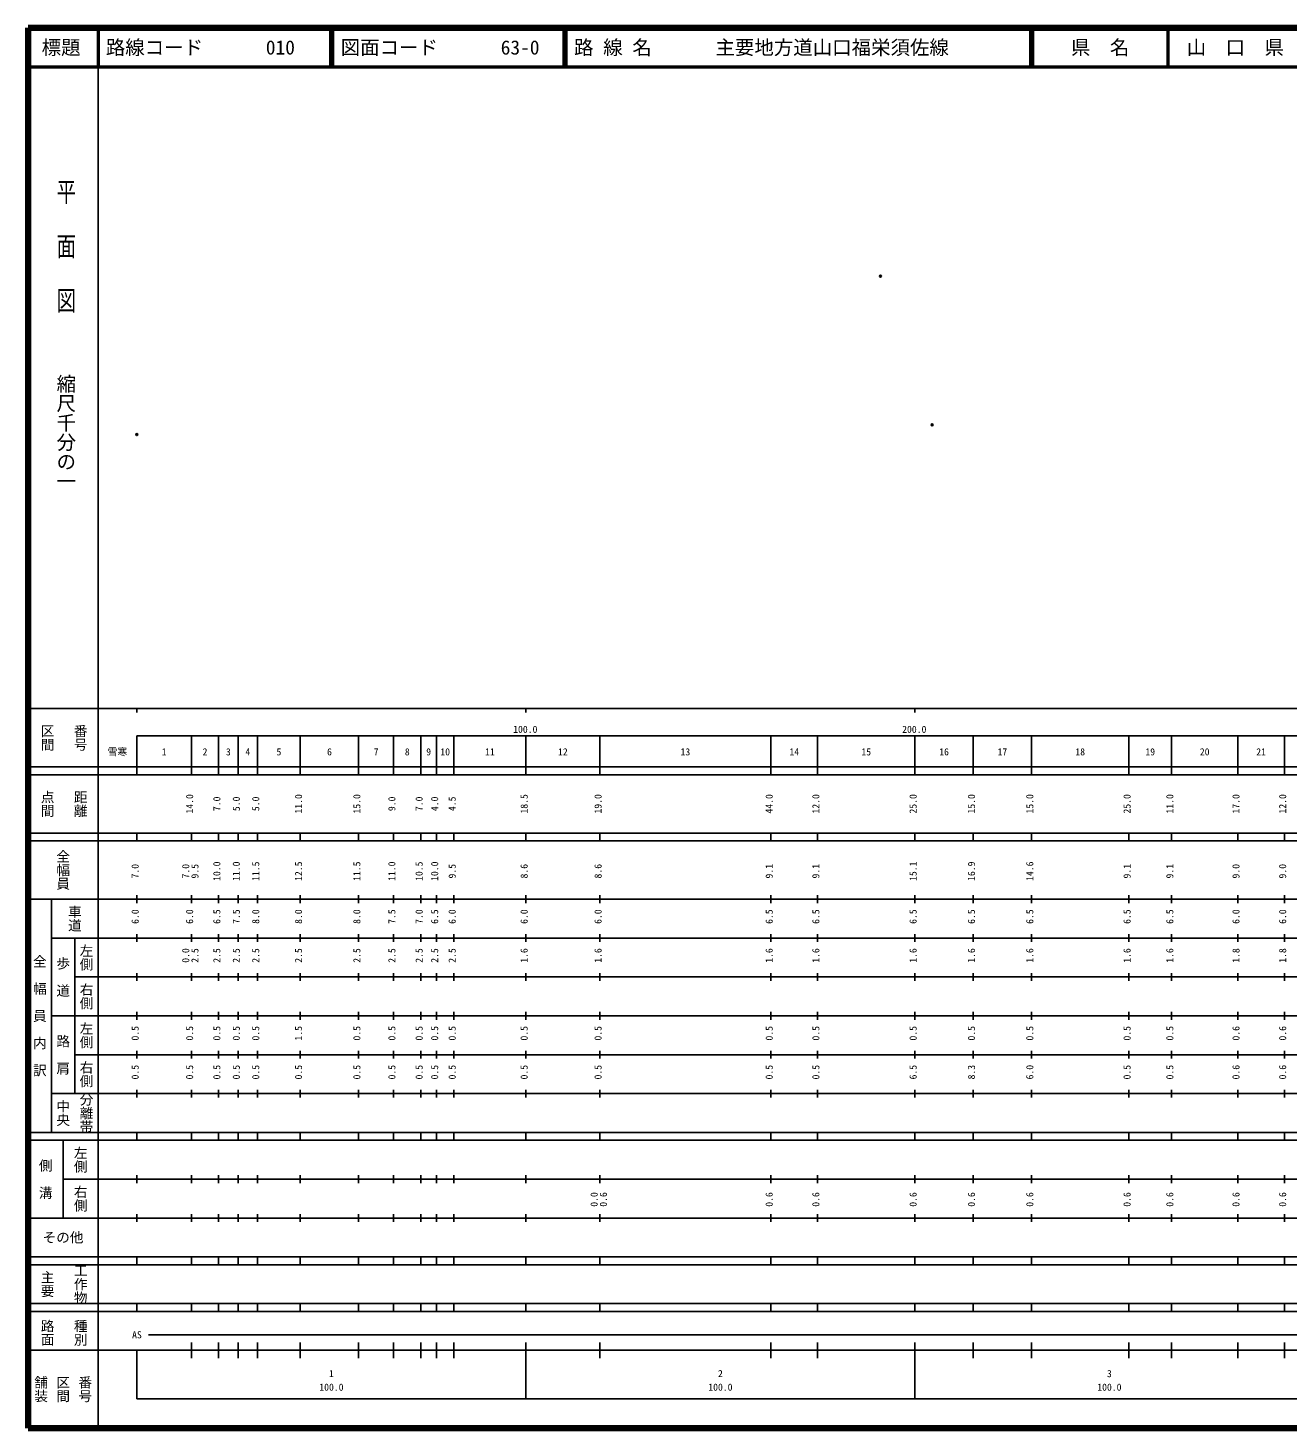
# Model space of a CAD drawing. Units: millimetres on the paper. Extents: x 40 to 680, y 20 to 380.
# Drawn here: x 40 to 363.9, y 20 to 380 of the extents above; entities that cross this region are included whole.
import ezdxf
from ezdxf.enums import TextEntityAlignment as Align

# ---------------------------------------------------------------- set-up
doc = ezdxf.new("R2010")
doc.units = ezdxf.units.MM
doc.header["$PDMODE"] = 32
doc.header["$PDSIZE"] = 0.5
doc.layers.add('M-OTRS', color=6, linetype='Continuous')
doc.layers.add('M-TTL-TXT', color=7, linetype='Continuous')
for name, color, linetype, lineweight in [('M-TTL', 2, 'Continuous', 140), ('M-TTL-BAND', 7, 'Continuous', 25), ('M-TTL-LINE', 7, 'Continuous', 50)]:
    doc.layers.add(name, color=color, linetype=linetype, lineweight=lineweight)
doc.styles.add('@ＭＳ ゴシック', font='')
doc.styles.add('ＭＳ ゴシック', font='')
doc.styles.get('@ＭＳ ゴシック').set_extended_font_data('@MS Gothic')
doc.styles.get('ＭＳ ゴシック').set_extended_font_data('MS Gothic')

msp = doc.modelspace()

# ---------------------------------------------------------------- linework, layer by layer
at = {"layer": 'M-OTRS'}
for p in [(259.147, 316.166), (272.416, 277.946), (67.95, 275.442)]:
    msp.add_point(p, dxfattribs=at)
at = {"layer": 'M-TTL'}
for p, q in [((40, 380), (40, 20)), ((680, 380), (40, 380)), ((40, 20), (680, 20))]:
    msp.add_line(p, q, dxfattribs=at)
at = {"layer": 'M-TTL-BAND'}
for p, q in [((58, 370), (58, 20)), ((40, 205), (579, 205)), ((68, 205), (68, 204)), ((168, 205), (168, 204)), ((268, 205), (268, 204)), ((68, 198), (579, 198)), ((68, 198), (68, 188)), ((82, 188), (82, 198)), ((89, 188), (89, 198)), ((94, 188), (94, 198)), ((99, 188), (99, 198)), ((110, 188), (110, 198)), ((125, 188), (125, 198)), ((134, 188), (134, 198)), ((141, 188), (141, 198)), ((145, 188), (145, 198)), ((149.5, 188), (149.5, 198)), ((168, 188), (168, 198)), ((187, 188), (187, 198)), ((231, 188), (231, 198)), ((243, 188), (243, 198)), ((268, 188), (268, 198)), ((283, 188), (283, 198)), ((298, 188), (298, 198)), ((323, 188), (323, 198)), ((334, 188), (334, 198)), ((351, 188), (351, 198)), ((363, 188), (363, 198)), ((40, 190), (579, 190)), ((40, 188), (579, 188)), ((40, 173), (579, 173)), ((68, 171), (68, 173)), ((82, 171), (82, 173)), ((89, 171), (89, 173)), ((94, 171), (94, 173)), ((99, 171), (99, 173)), ((110, 171), (110, 173)), ((125, 171), (125, 173)), ((134, 171), (134, 173)), ((141, 171), (141, 173)), ((145, 171), (145, 173)), ((149.5, 171), (149.5, 173)), ((168, 171), (168, 173)), ((187, 171), (187, 173)), ((231, 171), (231, 173)), ((243, 171), (243, 173)), ((268, 171), (268, 173)), ((283, 171), (283, 173)), ((298, 171), (298, 173)), ((323, 171), (323, 173)), ((334, 171), (334, 173)), ((351, 171), (351, 173)), ((363, 171), (363, 173)), ((40, 171), (579, 171)), ((40, 156), (579, 156)), ((46, 96), (46, 156)), ((68, 155), (68, 157)), ((82, 155), (82, 157)), ((89, 155), (89, 157)), ((94, 155), (94, 157)), ((99, 155), (99, 157)), ((110, 155), (110, 157)), ((125, 155), (125, 157)), ((134, 155), (134, 157)), ((141, 155), (141, 157)), ((145, 155), (145, 157)), ((149.5, 155), (149.5, 157)), ((168, 155), (168, 157)), ((187, 155), (187, 157)), ((231, 155), (231, 157)), ((243, 155), (243, 157)), ((268, 155), (268, 157)), ((283, 155), (283, 157)), ((298, 155), (298, 157)), ((323, 155), (323, 157)), ((334, 155), (334, 157)), ((351, 155), (351, 157)), ((363, 155), (363, 157)), ((46, 146), (579, 146)), ((52, 146), (52, 106)), ((68, 145), (68, 147)), ((82, 145), (82, 147)), ((89, 145), (89, 147)), ((94, 145), (94, 147)), ((99, 145), (99, 147)), ((110, 145), (110, 147)), ((125, 145), (125, 147)), ((134, 145), (134, 147)), ((141, 145), (141, 147)), ((145, 145), (145, 147)), ((149.5, 145), (149.5, 147)), ((168, 145), (168, 147)), ((187, 145), (187, 147)), ((231, 145), (231, 147)), ((243, 145), (243, 147)), ((268, 145), (268, 147)), ((283, 145), (283, 147)), ((298, 145), (298, 147)), ((323, 145), (323, 147)), ((334, 145), (334, 147)), ((351, 145), (351, 147)), ((363, 145), (363, 147)), ((68, 135), (68, 137)), ((82, 135), (82, 137)), ((89, 135), (89, 137)), ((94, 135), (94, 137)), ((99, 135), (99, 137)), ((110, 135), (110, 137)), ((125, 135), (125, 137)), ((134, 135), (134, 137)), ((141, 135), (141, 137)), ((145, 135), (145, 137)), ((149.5, 135), (149.5, 137)), ((168, 135), (168, 137)), ((187, 135), (187, 137)), ((231, 135), (231, 137)), ((243, 135), (243, 137)), ((268, 135), (268, 137)), ((283, 135), (283, 137)), ((298, 135), (298, 137)), ((323, 135), (323, 137)), ((334, 135), (334, 137)), ((351, 135), (351, 137)), ((363, 135), (363, 137)), ((52, 136), (579, 136)), ((46, 126), (579, 126)), ((68, 125), (68, 127)), ((82, 125), (82, 127)), ((89, 125), (89, 127)), ((94, 125), (94, 127)), ((99, 125), (99, 127)), ((110, 125), (110, 127)), ((125, 125), (125, 127)), ((134, 125), (134, 127)), ((141, 125), (141, 127)), ((145, 125), (145, 127)), ((149.5, 125), (149.5, 127)), ((168, 125), (168, 127)), ((187, 125), (187, 127)), ((231, 125), (231, 127)), ((243, 125), (243, 127)), ((268, 125), (268, 127)), ((283, 125), (283, 127)), ((298, 125), (298, 127)), ((323, 125), (323, 127)), ((334, 125), (334, 127)), ((351, 125), (351, 127)), ((363, 125), (363, 127)), ((52, 116), (579, 116)), ((68, 115), (68, 117)), ((82, 115), (82, 117)), ((89, 115), (89, 117)), ((94, 115), (94, 117)), ((99, 115), (99, 117)), ((110, 115), (110, 117)), ((125, 115), (125, 117)), ((134, 115), (134, 117)), ((141, 115), (141, 117)), ((145, 115), (145, 117)), ((149.5, 115), (149.5, 117)), ((168, 115), (168, 117)), ((187, 115), (187, 117)), ((231, 115), (231, 117)), ((243, 115), (243, 117)), ((268, 115), (268, 117)), ((283, 115), (283, 117)), ((298, 115), (298, 117)), ((323, 115), (323, 117)), ((334, 115), (334, 117)), ((351, 115), (351, 117)), ((363, 115), (363, 117)), ((46, 106), (579, 106)), ((68, 105), (68, 107)), ((82, 105), (82, 107)), ((89, 105), (89, 107)), ((94, 105), (94, 107)), ((99, 105), (99, 107)), ((110, 105), (110, 107)), ((125, 105), (125, 107)), ((134, 105), (134, 107)), ((141, 105), (141, 107)), ((145, 105), (145, 107)), ((149.5, 105), (149.5, 107)), ((168, 105), (168, 107)), ((187, 105), (187, 107)), ((231, 105), (231, 107)), ((243, 105), (243, 107)), ((268, 105), (268, 107)), ((283, 105), (283, 107)), ((298, 105), (298, 107)), ((323, 105), (323, 107)), ((334, 105), (334, 107)), ((351, 105), (351, 107)), ((363, 105), (363, 107)), ((40, 96), (579, 96)), ((40, 94), (579, 94)), ((49, 94), (49, 74)), ((68, 94), (68, 96)), ((82, 94), (82, 96)), ((89, 94), (89, 96)), ((94, 94), (94, 96)), ((99, 94), (99, 96)), ((110, 94), (110, 96)), ((125, 94), (125, 96)), ((134, 94), (134, 96)), ((141, 94), (141, 96)), ((145, 94), (145, 96)), ((149.5, 94), (149.5, 96)), ((168, 94), (168, 96)), ((187, 94), (187, 96)), ((231, 94), (231, 96)), ((243, 94), (243, 96)), ((268, 94), (268, 96)), ((283, 94), (283, 96)), ((298, 94), (298, 96)), ((323, 94), (323, 96)), ((334, 94), (334, 96)), ((351, 94), (351, 96)), ((363, 94), (363, 96)), ((49, 84), (579, 84)), ((68, 83), (68, 85)), ((82, 83), (82, 85)), ((89, 83), (89, 85)), ((94, 83), (94, 85)), ((99, 83), (99, 85)), ((110, 83), (110, 85)), ((125, 83), (125, 85)), ((134, 83), (134, 85)), ((141, 83), (141, 85)), ((145, 83), (145, 85)), ((149.5, 83), (149.5, 85)), ((168, 83), (168, 85)), ((187, 83), (187, 85)), ((231, 83), (231, 85)), ((243, 83), (243, 85)), ((268, 83), (268, 85)), ((283, 83), (283, 85)), ((298, 83), (298, 85)), ((323, 83), (323, 85)), ((334, 83), (334, 85)), ((351, 83), (351, 85)), ((363, 83), (363, 85)), ((40, 74), (579, 74)), ((68, 73), (68, 75)), ((82, 73), (82, 75)), ((89, 73), (89, 75)), ((94, 73), (94, 75)), ((99, 73), (99, 75)), ((110, 73), (110, 75)), ((125, 73), (125, 75)), ((134, 73), (134, 75)), ((141, 73), (141, 75)), ((145, 73), (145, 75)), ((149.5, 73), (149.5, 75)), ((168, 73), (168, 75)), ((187, 73), (187, 75)), ((231, 73), (231, 75)), ((243, 73), (243, 75)), ((268, 73), (268, 75)), ((283, 73), (283, 75)), ((298, 73), (298, 75)), ((323, 73), (323, 75)), ((334, 73), (334, 75)), ((351, 73), (351, 75)), ((363, 73), (363, 75)), ((40, 64), (579, 64)), ((40, 62), (579, 62)), ((68, 62), (68, 64)), ((82, 62), (82, 64)), ((89, 62), (89, 64)), ((94, 62), (94, 64)), ((99, 62), (99, 64)), ((110, 62), (110, 64)), ((125, 62), (125, 64)), ((134, 62), (134, 64)), ((141, 62), (141, 64)), ((145, 62), (145, 64)), ((149.5, 62), (149.5, 64)), ((168, 62), (168, 64)), ((187, 62), (187, 64)), ((231, 62), (231, 64)), ((243, 62), (243, 64)), ((268, 62), (268, 64)), ((283, 62), (283, 64)), ((298, 62), (298, 64)), ((323, 62), (323, 64)), ((334, 62), (334, 64)), ((351, 62), (351, 64)), ((363, 62), (363, 64)), ((40, 52), (579, 52)), ((68, 50), (68, 52)), ((82, 50), (82, 52)), ((89, 50), (89, 52)), ((94, 50), (94, 52)), ((99, 50), (99, 52)), ((110, 50), (110, 52)), ((125, 50), (125, 52)), ((134, 50), (134, 52)), ((141, 50), (141, 52)), ((145, 50), (145, 52)), ((149.5, 50), (149.5, 52)), ((168, 50), (168, 52)), ((187, 50), (187, 52)), ((231, 50), (231, 52)), ((243, 50), (243, 52)), ((268, 50), (268, 52)), ((283, 50), (283, 52)), ((298, 50), (298, 52)), ((323, 50), (323, 52)), ((334, 50), (334, 52)), ((351, 50), (351, 52)), ((363, 50), (363, 52)), ((40, 50), (579, 50)), ((71, 44), (560, 44)), ((40, 40), (579, 40)), ((68, 40), (68, 27.5)), ((82, 38), (82, 42)), ((89, 38), (89, 42)), ((94, 38), (94, 42)), ((99, 38), (99, 42)), ((110, 38), (110, 42)), ((125, 38), (125, 42)), ((134, 38), (134, 42)), ((141, 38), (141, 42)), ((145, 38), (145, 42)), ((149.5, 38), (149.5, 42)), ((168, 27.5), (168, 42)), ((187, 38), (187, 42)), ((231, 38), (231, 42)), ((243, 38), (243, 42)), ((268, 27.5), (268, 42)), ((283, 38), (283, 42)), ((298, 38), (298, 42)), ((323, 38), (323, 42)), ((334, 38), (334, 42)), ((351, 38), (351, 42)), ((363, 38), (363, 42)), ((68, 27.5), (579, 27.5))]:
    msp.add_line(p, q, dxfattribs=at)
at = {"layer": 'M-TTL-LINE'}
for p, q in [((58, 380), (58, 370)), ((117.75, 380), (117.75, 370)), ((118.25, 380), (118.25, 370)), ((177.75, 380), (177.75, 370)), ((178.25, 380), (178.25, 370)), ((297.75, 380), (297.75, 370)), ((298.25, 380), (298.25, 370)), ((333, 380), (333, 370)), ((40, 370), (680, 370))]:
    msp.add_line(p, q, dxfattribs=at)

# ---------------------------------------------------------------- texts
at = {"layer": 'M-TTL-BAND', "style": '@ＭＳ ゴシック', "width": 1.4}
msp.add_text('平  面  図', height=3.666, rotation=270, dxfattribs=at).set_placement((49.777, 306.475), align=Align.MIDDLE_RIGHT)
at = {"layer": 'M-TTL-BAND', "style": '@ＭＳ ゴシック'}
msp.add_text('縮尺千分の一', height=3.666, rotation=270, dxfattribs=at).set_placement((49.777, 261.03), align=Align.MIDDLE_RIGHT)
for s, p in [('区間', (45, 197.5)), ('番号', (53.5, 197.5)), ('点間', (45, 180.5)), ('距離', (53.5, 180.5)), ('全幅員', (49, 163.5)), ('車道', (52, 151)), ('左側', (55, 141)), ('全\u3000幅\u3000員\u3000内\u3000訳', (43, 126)), ('歩\u3000道', (49, 136)), ('右側', (55, 131)), ('左側', (55, 121)), ('路\u3000肩', (49, 116)), ('右側', (55, 111)), ('分離帯', (55, 101)), ('中央', (49, 101)), ('左側', (53.5, 89)), ('側\u3000溝', (44.5, 84)), ('右側', (53.5, 79)), ('工作物', (53.5, 57)), ('主要', (45, 57)), ('路面', (45, 44.5)), ('種別', (53.5, 44.5)), ('舗装', (43.333, 30)), ('区間', (49, 30)), ('番号', (54.667, 30))]:
    msp.add_text(s, height=2.566, rotation=270, dxfattribs=at).set_placement(p, align=Align.MIDDLE_CENTER)
at = {"layer": 'M-TTL-BAND', "style": 'ＭＳ ゴシック'}
for s, p in [('100.0', (167.844, 198.195)), ('200.0', (267.844, 198.195)), ('雪寒', (62.999, 192.405)), ('1', (75, 192.405)), ('2', (85.5, 192.405)), ('3', (91.5, 192.405)), ('4', (96.5, 192.405)), ('5', (104.5, 192.405)), ('6', (117.5, 192.405)), ('7', (129.5, 192.405)), ('8', (137.5, 192.405)), ('9', (143, 192.405)), ('10', (147.25, 192.405)), ('11', (158.75, 192.405)), ('12', (177.5, 192.405)), ('13', (209, 192.405)), ('14', (237, 192.405)), ('15', (255.5, 192.405)), ('16', (275.5, 192.405)), ('17', (290.5, 192.405)), ('18', (310.5, 192.405)), ('19', (328.5, 192.405)), ('20', (342.5, 192.405)), ('21', (357, 192.405)), ('AS', (68, 42.5)), ('1', (118, 32.523)), ('2', (218, 32.523)), ('3', (318, 32.523)), ('100.0', (118, 29.033)), ('100.0', (218, 29.033)), ('100.0', (318, 29.033))]:
    msp.add_text(s, height=1.833, dxfattribs=at).set_placement(p, align=Align.BOTTOM_CENTER)
for s, p in [('14.0', (83, 180.5)), ('7.0', (90, 180.5)), ('5.0', (95, 180.5)), ('5.0', (100, 180.5)), ('11.0', (111, 180.5)), ('15.0', (126, 180.5)), ('9.0', (135, 180.5)), ('7.0', (142, 180.5)), ('4.0', (146, 180.5)), ('4.5', (150.5, 180.5)), ('18.5', (169, 180.5)), ('19.0', (188, 180.5)), ('44.0', (232, 180.5)), ('12.0', (244, 180.5)), ('25.0', (269, 180.5)), ('15.0', (284, 180.5)), ('15.0', (299, 180.5)), ('25.0', (324, 180.5)), ('11.0', (335, 180.5)), ('17.0', (352, 180.5)), ('12.0', (364, 180.5)), ('7.0', (69, 163.174)), ('7.0', (82, 163.174)), ('9.5', (84.37, 163.174)), ('10.0', (90, 163.174)), ('11.0', (95, 163.174)), ('11.5', (100, 163.174)), ('12.5', (111, 163.174)), ('11.5', (126, 163.174)), ('11.0', (135, 163.174)), ('10.5', (142, 163.174)), ('10.0', (146, 163.174)), ('9.5', (150.5, 163.174)), ('8.6', (169, 163.174)), ('8.6', (188, 163.174)), ('9.1', (232, 163.174)), ('9.1', (244, 163.174)), ('15.1', (269, 163.174)), ('16.9', (284, 163.174)), ('14.6', (299, 163.174)), ('9.1', (324, 163.174)), ('9.1', (335, 163.174)), ('9.0', (352, 163.174)), ('9.0', (364, 163.174)), ('6.0', (69, 151.5)), ('6.0', (83, 151.5)), ('6.5', (90, 151.5)), ('7.5', (95, 151.5)), ('8.0', (100, 151.5)), ('8.0', (111, 151.5)), ('8.0', (126, 151.5)), ('7.5', (135, 151.5)), ('7.0', (142, 151.5)), ('6.5', (146, 151.5)), ('6.0', (150.5, 151.5)), ('6.0', (169, 151.5)), ('6.0', (188, 151.5)), ('6.5', (232, 151.5)), ('6.5', (244, 151.5)), ('6.5', (269, 151.5)), ('6.5', (284, 151.5)), ('6.5', (299, 151.5)), ('6.5', (324, 151.5)), ('6.5', (335, 151.5)), ('6.0', (352, 151.5)), ('6.0', (364, 151.5)), ('0.0', (82, 141.5)), ('2.5', (84.37, 141.5)), ('2.5', (90, 141.5)), ('2.5', (95, 141.5)), ('2.5', (100, 141.5)), ('2.5', (111, 141.5)), ('2.5', (126, 141.5)), ('2.5', (135, 141.5)), ('2.5', (142, 141.5)), ('2.5', (146, 141.5)), ('2.5', (150.5, 141.5)), ('1.6', (169, 141.5)), ('1.6', (188, 141.5)), ('1.6', (232, 141.5)), ('1.6', (244, 141.5)), ('1.6', (269, 141.5)), ('1.6', (284, 141.5)), ('1.6', (299, 141.5)), ('1.6', (324, 141.5)), ('1.6', (335, 141.5)), ('1.8', (352, 141.5)), ('1.8', (364, 141.5)), ('0.5', (69, 121.5)), ('0.5', (83, 121.5)), ('0.5', (90, 121.5)), ('0.5', (95, 121.5)), ('0.5', (100, 121.5)), ('1.5', (111, 121.5)), ('0.5', (126, 121.5)), ('0.5', (135, 121.5)), ('0.5', (142, 121.5)), ('0.5', (146, 121.5)), ('0.5', (150.5, 121.5)), ('0.5', (169, 121.5)), ('0.5', (188, 121.5)), ('0.5', (232, 121.5)), ('0.5', (244, 121.5)), ('0.5', (269, 121.5)), ('0.5', (284, 121.5)), ('0.5', (299, 121.5)), ('0.5', (324, 121.5)), ('0.5', (335, 121.5)), ('0.6', (352, 121.5)), ('0.6', (364, 121.5)), ('0.5', (69, 111.5)), ('0.5', (83, 111.5)), ('0.5', (90, 111.5)), ('0.5', (95, 111.5)), ('0.5', (100, 111.5)), ('0.5', (111, 111.5)), ('0.5', (126, 111.5)), ('0.5', (135, 111.5)), ('0.5', (142, 111.5)), ('0.5', (146, 111.5)), ('0.5', (150.5, 111.5)), ('0.5', (169, 111.5)), ('0.5', (188, 111.5)), ('0.5', (232, 111.5)), ('0.5', (244, 111.5)), ('6.5', (269, 111.5)), ('8.3', (284, 111.5)), ('6.0', (299, 111.5)), ('0.5', (324, 111.5)), ('0.5', (335, 111.5)), ('0.6', (352, 111.5)), ('0.6', (364, 111.5)), ('0.0', (187, 78.764)), ('0.6', (189.37, 78.764)), ('0.6', (232, 78.764)), ('0.6', (244, 78.764)), ('0.6', (269, 78.764)), ('0.6', (284, 78.764)), ('0.6', (299, 78.764)), ('0.6', (324, 78.764)), ('0.6', (335, 78.764)), ('0.6', (352, 78.764)), ('0.6', (364, 78.764))]:
    msp.add_text(s, height=1.833, rotation=90, dxfattribs=at).set_placement(p, align=Align.BOTTOM_CENTER)
msp.add_text('その他', height=2.566, dxfattribs=at).set_placement((49, 69), align=Align.MIDDLE_CENTER)
at = {"layer": 'M-TTL-TXT', "style": 'ＭＳ ゴシック'}
for s, p in [('標題', (48.5, 375)), ('県\u3000名', (315.625, 375)), ('山\u3000口\u3000県', (350.375, 375))]:
    msp.add_text(s, height=3.666, dxfattribs=at).set_placement(p, align=Align.MIDDLE_CENTER)
for s, p in [('路線コード', (60, 375)), ('010', (101.142, 375)), ('図面コード', (120.38, 375)), ('63-0', (161.521, 375)), ('路 線 名', (180.38, 375)), ('主要地方道山口福栄須佐線', (216.734, 375))]:
    msp.add_text(s, height=3.666, dxfattribs=at).set_placement(p, align=Align.MIDDLE_LEFT)

doc.saveas('drawing.dxf')
